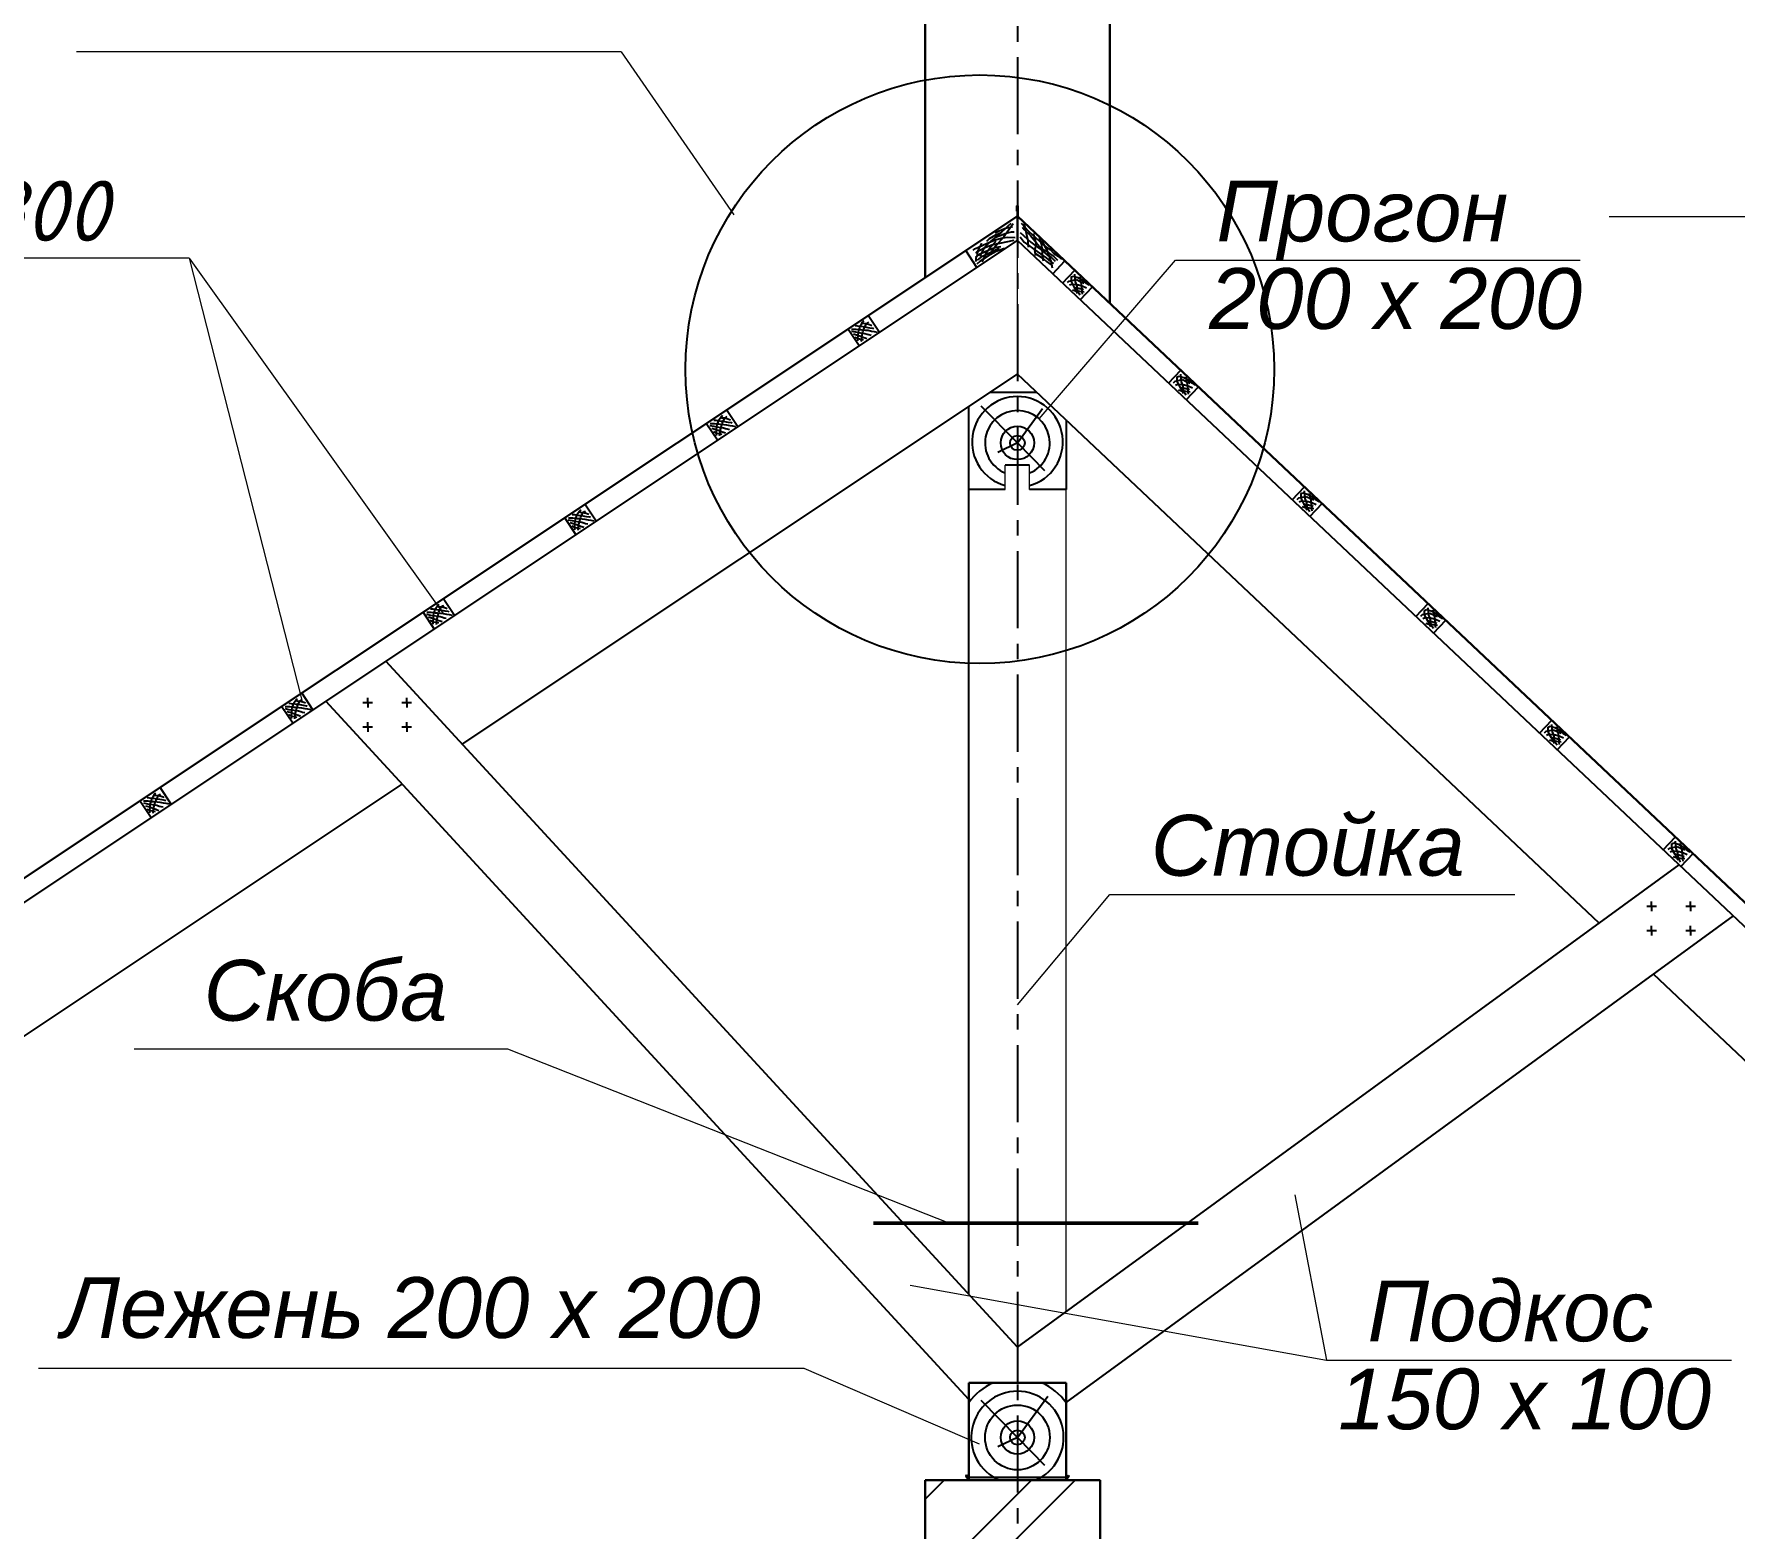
# Model space of a CAD drawing. Header units: millimetres. Extents: x 84778 to 227326, y -44398 to 146312.
# Drawn here: x 193407 to 200403, y 4098 to 10248 of the extents above; entities that cross this region are included whole.
import ezdxf

# ---------------------------------------------------------------- set-up
doc = ezdxf.new("R2010")
doc.units = ezdxf.units.MM
doc.header["$LTSCALE"] = 10
doc.linetypes.add('CENTER', pattern=[50.8, 31.75, -6.35, 6.35, -6.35])
doc.linetypes.add('DASHED', pattern=[19.05, 12.7, -6.35])
for name, color, linetype in [('Осевая', 7, 'CENTER'), ('Пунктир', 7, 'DASHED'), ('Штриховка', 7, 'DASHED')]:
    doc.layers.add(name, color=color, linetype=linetype)
doc.layers.add('основной', color=7, linetype='Continuous', lineweight=30)
doc.layers.add('Тонкая', color=7, linetype='Continuous', lineweight=25)
doc.styles.add('Isocpeur', font='isocpeui.ttf')
doc.styles.add('STIL 888', font='ARIALI.TTF')

msp = doc.modelspace()

# ---------------------------------------------------------------- hatches: boundary and pattern name
at = {"layer": 'Тонкая', "ltscale": 50}
h = msp.add_hatch(color=256, dxfattribs=at)
h.paths.add_polyline_path([(197251.6, 4310.6), (197242.3, 4318.8), (197239.3, 4314.2), (197251.6, 4298.6)])
h.paths.add_polyline_path([(197251.6, 4310.6), (197251.6, 4298.6), (197651.6, 4298.6), (197663.8, 4314.2), (197660.8, 4318.8), (197651.6, 4310.6)])

# ---------------------------------------------------------------- linework, layer by layer
at = {"lineweight": 20}
for p, q in [((195821.5, 10173.9), (193581.5, 10173.9)), ((194044.6, 9325.3), (189564.8, 9325.3))]:
    msp.add_line(p, q, dxfattribs=at)
at = {"layer": 'Осевая'}
msp.add_line((197451.6, 13708.5), (197451.6, -15039.6), dxfattribs=at)
at = {"layer": 'основной', "linetype": 'Continuous', "lineweight": 30, "ltscale": 1000}
for p, q in [((197071.6, 9245.4), (197071.6, 11496.2)), ((197831.6, 9140), (197831.6, 11496.2))]:
    msp.add_line(p, q, dxfattribs=at)
at = {"layer": 'основной', "lineweight": 30, "ltscale": 50}
for p, q in [((197251.6, 4298.6), (197251.6, 4698.6)), ((197251.6, 4698.6), (197651.6, 4698.6)), ((197651.6, 4298.6), (197651.6, 4698.6))]:
    msp.add_line(p, q, dxfattribs=at)
at = {"layer": 'основной', "ltscale": 50}
msp.add_line((197071.6, 4298.6), (197791.6, 4298.6), dxfattribs=at)
at = {"layer": 'основной', "linetype": 'Continuous', "ltscale": 1000}
for p, q in [((197071.6, 4298.6), (197071.6, 1998.6)), ((197791.6, 4298.6), (197791.6, 1998.6))]:
    msp.add_line(p, q, dxfattribs=at)
at = {"layer": 'Пунктир', "linetype": 'Continuous', "ltscale": 1000}
for p, q in [((197373.9, 9436.8), (197399, 9447.8)), ((197410.3, 9456.1), (197376.6, 9423.4)), ((197433.7, 9467.1), (197396.3, 9413.4)), ((197399, 9447.8), (197422, 9453.5)), ((197425, 9467.8), (197410.3, 9456.1)), ((197422, 9453.5), (197431.7, 9455.1)), ((197451.6, 9398.6), (197451.6, 9498.6)), ((197466.9, 9469), (197497.6, 9436)), ((197473.1, 9452.5), (197479.8, 9443.3)), ((197478.8, 9469), (197478.8, 9465)), ((197478.8, 9465), (197485.1, 9440.9)), ((197303.8, 9387.4), (197287.7, 9354)), ((197288.3, 9369.3), (197311.7, 9380)), ((197311.7, 9380), (197333.9, 9389.8)), ((197314.1, 9368.5), (197346.6, 9380.8)), ((197342.9, 9396.4), (197314.8, 9368.3)), ((197326, 9395.4), (197336.2, 9406.7)), ((197333.9, 9389.8), (197361, 9400.9)), ((197336.2, 9406.7), (197362.2, 9421.5)), ((197362.6, 9376.7), (197342.2, 9349.3)), ((197376.6, 9423.4), (197342.9, 9396.4)), ((197358.5, 9389.4), (197343.8, 9373.5)), ((197346.6, 9380.8), (197378.6, 9387.4)), ((197362.8, 9393.7), (197358.5, 9389.4)), ((197359.6, 9429.4), (197373.9, 9436.8)), ((197361, 9400.9), (197384.4, 9407.9)), ((197361.9, 9411.4), (197380.6, 9419.1)), ((197362.2, 9421.5), (197387.9, 9431.9)), ((197396.3, 9413.4), (197362.6, 9376.7)), ((197378.6, 9387.4), (197438.1, 9399.2)), ((197380.6, 9419.1), (197405.3, 9427.8)), ((197384.4, 9407.9), (197409.4, 9412.4)), ((197405.3, 9427.8), (197427, 9433.4)), ((197409.4, 9412.4), (197441.8, 9410.9)), ((197427, 9433.4), (197438.7, 9434.4)), ((197462.7, 9430.5), (197506.1, 9390.7)), ((197462.7, 9412.7), (197479.2, 9391.9)), ((197479.2, 9391.9), (197533.1, 9352.7)), ((197479.8, 9443.3), (197505.5, 9418.2)), ((197485.1, 9440.9), (197493.8, 9398.7)), ((197493.8, 9398.7), (197494.2, 9383.3)), ((197494.2, 9383.3), (197495.8, 9370.7)), ((197497.6, 9436), (197558.8, 9380.3)), ((197505.5, 9418.2), (197546, 9368.6)), ((197506.1, 9390.7), (197534.3, 9371.1)), ((197516.7, 9426.7), (197528.1, 9383.7)), ((197528.1, 9383.7), (197522.2, 9358.4)), ((197541.6, 9410.8), (197550.1, 9380.7)), ((197550.1, 9398.4), (197553.9, 9393)), ((197550.1, 9380.7), (197554.7, 9325.1)), ((197553.9, 9393), (197571, 9362.1)), ((197558.8, 9380.3), (197569.2, 9371.1)), ((197269.8, 9359), (197274.7, 9363.6)), ((197274.7, 9363.6), (197288.3, 9369.3)), ((197280, 9315.6), (197279.4, 9310.2)), ((197280, 9345.9), (197284.6, 9352.1)), ((197280, 9329.1), (197298.1, 9343.4)), ((197281, 9326.3), (197280, 9315.6)), ((197285.7, 9337.6), (197281, 9326.3)), ((197284.6, 9352.1), (197314.1, 9368.5)), ((197285.4, 9301.8), (197299.1, 9315.2)), ((197287.7, 9354), (197285.7, 9337.6)), ((197288, 9317.5), (197308.4, 9334.2)), ((197298.1, 9343.4), (197334.3, 9359.9)), ((197299.1, 9338.6), (197298.1, 9332.9)), ((197307.4, 9355.3), (197299.1, 9338.6)), ((197299.1, 9315.2), (197339.8, 9340.9)), ((197314.4, 9327.6), (197305.2, 9310.5)), ((197314.8, 9368.3), (197307.4, 9355.3)), ((197308.4, 9334.2), (197361.5, 9359.6)), ((197320.5, 9342.3), (197314.4, 9327.6)), ((197343.8, 9373.5), (197320.5, 9342.3)), ((197334.3, 9359.9), (197363.4, 9370.1)), ((197342.2, 9349.3), (197335.2, 9340.6)), ((197339.8, 9340.9), (197363.5, 9354.6)), ((197361.5, 9359.6), (197376.9, 9367.9)), ((197363.4, 9370.1), (197383.2, 9373.4)), ((197363.5, 9354.6), (197398.6, 9367.2)), ((197522.2, 9358.4), (197524.6, 9343.5)), ((197523.3, 9345.4), (197557.6, 9324.6)), ((197524.6, 9343.5), (197526.6, 9337.1)), ((197533.1, 9352.7), (197569.2, 9326.4)), ((197534.3, 9371.1), (197547.2, 9361.3)), ((197546, 9368.6), (197566.2, 9356.4)), ((197547.2, 9361.3), (197574.1, 9339.2)), ((197554.7, 9325.1), (197557, 9314.3)), ((197557.6, 9324.6), (197570.5, 9311.1)), ((197566.2, 9356.4), (197601.1, 9332.5)), ((197569.2, 9371.1), (197585.8, 9360.7)), ((197569.2, 9326.4), (197588.2, 9312.3)), ((197570.5, 9311.1), (197590.1, 9297.6)), ((197571, 9362.1), (197591, 9309.6)), ((197574.1, 9339.2), (197590.1, 9329.5)), ((197585.8, 9360.7), (197601.1, 9344.8)), ((197588.2, 9312.3), (197600.5, 9303.1)), ((197590.1, 9329.5), (197607.2, 9312.9)), ((197591, 9309.6), (197594.9, 9285.7)), ((197601.1, 9344.8), (197619.5, 9334.4)), ((197601.1, 9332.5), (197615.8, 9317.8)), ((197619.5, 9334.4), (197632.3, 9321.5))]:
    msp.add_line(p, q, dxfattribs=at)
at = {"layer": 'Тонкая', "linetype": 'Continuous', "lineweight": 0, "ltscale": 1000}
for p, q in [((195821.5, 10173.9), (196284.8, 9503.5)), ((197451.6, 8848.6), (197451.6, 9398.6)), ((194044.6, 9325.3), (194507.9, 7507.8)), ((194044.6, 9325.3), (195089.8, 7864.1)), ((197540.9, 8664.2), (198101.6, 9317.2)), ((198101.6, 9317.2), (199766.8, 9317.2)), ((197451.6, 6254.5), (197831.9, 6707.8)), ((197831.9, 6707.8), (199497.2, 6707.8)), ((193819.2, 6072.5), (193819.2, 6072.5)), ((193819.2, 6072.5), (195354.2, 6072.5)), ((195354.2, 6072.5), (197172.1, 5355)), ((198592.2, 5472.8), (198723, 4792.4)), ((197010.1, 5100.5), (198723, 4792.4)), ((193424.5, 4759.6), (193424.5, 4759.6)), ((193424.5, 4759.6), (196573.3, 4759.6)), ((196573.3, 4759.6), (197294.8, 4448.4)), ((198723, 4792.4), (200388.2, 4792.4))]:
    msp.add_line(p, q, dxfattribs=at)
at = {"layer": 'Тонкая', "linetype": 'Continuous', "lineweight": 30, "ltscale": 1000}
for p, q in [((197449.5, 9538.6), (197449.5, 9518.6)), ((197451.6, 9498.6), (197451.6, 9538.6)), ((197453.6, 9496.7), (197453.6, 9538.6))]:
    msp.add_line(p, q, dxfattribs=at)
at = {"layer": 'Тонкая', "lineweight": 30, "ltscale": 50}
for p in [(181491.6, -1136.9), (206211.6, 1231.2)]:
    msp.add_line(p, (197451.6, 9498.6), dxfattribs=at)
at = {"layer": 'Тонкая', "ltscale": 50}
for p, q in [((181945.8, -835.2), (197451.6, 9498.6)), ((182071.6, -851.4), (197451.6, 9398.6)), ((205994.8, 1335.8), (197451.6, 9398.6)), ((205753.8, 1663.3), (197523.9, 9430.4)), ((197597, 9261.3), (197646.9, 9314.2)), ((197637.4, 9223.3), (197687.3, 9276.1)), ((197710.1, 9154.6), (197760, 9207.5)), ((195167.8, 7326.6), (197451.6, 8848.6)), ((199844.9, 6589.8), (197451.6, 8848.6)), ((198073.3, 8811.8), (198123.2, 8864.7)), ((198146, 8743.2), (198195.9, 8796.1)), ((197251.6, 5062.3), (197251.6, 8715.3)), ((198581.9, 8331.8), (198631.8, 8384.7)), ((198654.7, 8263.2), (198704.6, 8316.1)), ((199090.6, 7851.8), (199140.5, 7904.7)), ((199163.3, 7783.1), (199213.2, 7836)), ((197451.6, 4845), (194854.1, 7667.5)), ((197251.6, 4629.7), (194607.3, 7503.1)), ((194759.1, 7497.1), (194799.1, 7497.1)), ((194779.1, 7497.1), (194779.1, 7517.1)), ((194779.1, 7497.1), (194779.1, 7477.1)), ((194919.6, 7497.1), (194959.6, 7497.1)), ((194939.6, 7497.1), (194939.6, 7517.1)), ((194939.6, 7497.1), (194939.6, 7477.1)), ((194779.1, 7397.1), (194779.1, 7417.1)), ((194939.6, 7397.1), (194939.6, 7417.1)), ((199599.2, 7371.7), (199649.1, 7424.6)), ((194759.1, 7397.1), (194799.1, 7397.1)), ((194779.1, 7397.1), (194779.1, 7377.1)), ((194919.6, 7397.1), (194959.6, 7397.1)), ((194939.6, 7397.1), (194939.6, 7377.1)), ((199671.9, 7303.1), (199721.9, 7356)), ((192916.8, 5826.4), (194921, 7162.1)), ((200107.9, 6891.7), (200157.8, 6944.6)), ((200180.6, 6823), (200230.5, 6875.9)), ((197451.6, 4845), (200173.7, 6829.5)), ((200040.1, 6659.4), (200080.1, 6659.4)), ((200060.1, 6659.4), (200060.1, 6679.4)), ((200060.1, 6659.4), (200060.1, 6639.4)), ((200200.6, 6659.4), (200240.6, 6659.4)), ((200220.6, 6659.4), (200220.6, 6679.4)), ((200220.6, 6659.4), (200220.6, 6639.4)), ((197651.6, 4618.3), (200396.4, 6619.4)), ((200060.1, 6559.4), (200060.1, 6579.4)), ((200220.6, 6559.4), (200220.6, 6579.4)), ((200040.1, 6559.4), (200080.1, 6559.4)), ((200060.1, 6559.4), (200060.1, 6539.4)), ((200200.6, 6559.4), (200240.6, 6559.4)), ((200220.6, 6559.4), (200220.6, 6539.4)), ((200971.7, 5526.4), (200067.6, 6379.7)), ((197451.6, 4845), (197451.6, 4698.6)), ((197242.3, 4318.8), (197239.3, 4314.2)), ((197239.3, 4314.2), (197242.3, 4318.8)), ((197239.3, 4314.2), (197251.6, 4298.6)), ((197251.6, 4298.6), (197239.3, 4314.2)), ((197251.6, 4310.6), (197242.3, 4318.8)), ((197242.3, 4318.8), (197251.6, 4310.6)), ((197251.6, 4310.6), (197651.6, 4310.6)), ((197251.6, 4310.6), (197651.6, 4310.6)), ((197251.6, 4298.6), (197651.6, 4298.6)), ((197651.6, 4298.6), (197251.6, 4298.6)), ((197651.6, 4310.6), (197660.8, 4318.8)), ((197651.6, 4310.6), (197660.8, 4318.8)), ((197663.8, 4314.2), (197651.6, 4298.6)), ((197663.8, 4314.2), (197651.6, 4298.6)), ((197660.8, 4318.8), (197663.8, 4314.2)), ((197660.8, 4318.8), (197663.8, 4314.2))]:
    msp.add_line(p, q, dxfattribs=at)
at = {"layer": 'Тонкая', "linetype": 'ByBlock', "lineweight": 0, "ltscale": 1000}
msp.add_line((199886.1, 9496.7), (201159.3, 9496.7), dxfattribs=at)
at = {"layer": 'Тонкая', "linetype": 'ByBlock', "ltscale": 1000}
for p, q in [((197285.1, 9287.7), (197239, 9356.9)), ((196800.6, 8964.8), (196754.5, 9034.1)), ((196883.9, 9020.3), (196837.7, 9089.5)), ((196301.4, 8632.1), (196255.2, 8701.3)), ((196218.2, 8576.6), (196172, 8645.8)), ((195635.7, 8188.4), (195589.5, 8257.6)), ((195718.9, 8243.9), (195672.7, 8313.1)), ((195136.4, 7855.7), (195090.2, 7924.9)), ((195053.2, 7800.2), (195007, 7869.4)), ((194553.9, 7467.5), (194507.7, 7536.7)), ((194470.7, 7412), (194424.5, 7481.2)), ((193971.4, 7079.3), (193925.2, 7148.5)), ((193888.2, 7023.8), (193842, 7093))]:
    msp.add_line(p, q, dxfattribs=at)
at = {"layer": 'Тонкая', "linetype": 'Continuous', "ltscale": 1000}
for p, q in [((197339.4, 8773.9), (197530.8, 8773.9)), ((197251.6, 8373.9), (197251.6, 8715.3)), ((197651.6, 8659.9), (197651.6, 8373.9)), ((197501.6, 8473.9), (197401.6, 8473.9)), ((197401.6, 8373.9), (197251.6, 8373.9)), ((197651.6, 8373.9), (197501.6, 8373.9))]:
    msp.add_line(p, q, dxfattribs=at)
at = {"layer": 'Тонкая', "lineweight": 0, "ltscale": 50}
for p, q in [((197651.6, 4990.8), (197651.6, 8659.9)), ((197401.6, 8373.9), (197401.6, 8473.9)), ((197501.6, 8373.9), (197501.6, 8473.9))]:
    msp.add_line(p, q, dxfattribs=at)
at = {"layer": 'Тонкая', "lineweight": 50, "ltscale": 50}
msp.add_line((196860.1, 5355), (198195.6, 5355), dxfattribs=at)
at = {"layer": 'Тонкая', "ltscale": 1000}
for p, q in [((197071.6, 3861.1), (197509, 4298.6)), ((197071.6, 4220.3), (197149.8, 4298.6)), ((197071.6, 3681.5), (197688.7, 4298.6))]:
    msp.add_line(p, q, dxfattribs=at)
msp.add_circle((197296.9, 8868.4), 1210.6, dxfattribs=at)
at = {"layer": 'Тонкая', "linetype": 'Continuous', "lineweight": 30, "ltscale": 1000}
msp.add_arc((197451.6, 9539.6), 2.28, 334.02172, 205.97828, dxfattribs=at)
at = {"layer": 'Штриховка', "linetype": 'Continuous', "ltscale": 1000}
for p, q in [((197664.7, 9230.5), (197694.1, 9237.1)), ((197672, 9248.2), (197672, 9229.1)), ((197672.7, 9248.2), (197681.6, 9251.8)), ((197681.6, 9251.8), (197699.9, 9246)), ((197686, 9259.2), (197689.6, 9228.3)), ((197694.1, 9237.1), (197710.2, 9229.8)), ((197699.9, 9246), (197711.7, 9240.1)), ((197707.3, 9250.4), (197710.2, 9237.1)), ((197710.2, 9237.1), (197713.9, 9220.3)), ((197711.7, 9240.1), (197719.8, 9233.5)), ((197657.3, 9224.7), (197664.7, 9230.5)), ((197666.1, 9215.1), (197674.9, 9218.8)), ((197672, 9229.1), (197684.5, 9204.8)), ((197674.9, 9218.8), (197697, 9217.3)), ((197677.9, 9195.3), (197691.1, 9191.6)), ((197682.3, 9206.3), (197699.2, 9204.1)), ((197684.5, 9204.8), (197693.3, 9189.4)), ((197689.6, 9228.3), (197695.5, 9210.7)), ((197691.1, 9191.6), (197708, 9189.4)), ((197693.3, 9189.4), (197697, 9179.9)), ((197695.5, 9210.7), (197699.2, 9190.2)), ((197697, 9217.3), (197717.6, 9212.2)), ((197699.2, 9204.1), (197723.4, 9196)), ((197699.2, 9190.2), (197703.6, 9181.4)), ((197703.6, 9181.4), (197708, 9174)), ((197708, 9189.4), (197725.6, 9187.2)), ((197710.2, 9229.8), (197725.6, 9223.2)), ((197713.9, 9220.3), (197716.8, 9196.8)), ((197716.8, 9196.8), (197716.8, 9185)), ((197716.8, 9185), (197717.6, 9176.9)), ((197717.6, 9212.2), (197735.2, 9203.4)), ((197719.8, 9233.5), (197730.1, 9227.6)), ((197730.1, 9227.6), (197733.7, 9222.5)), ((197733.7, 9222.5), (197746.2, 9215.1)), ((198093.2, 8813.3), (198100.6, 8819.1)), ((198100.6, 8819.1), (198130, 8825.7)), ((198107.9, 8836.8), (198107.9, 8817.7)), ((198107.9, 8817.7), (198120.4, 8793.4)), ((198108.7, 8836.8), (198117.5, 8840.4)), ((198117.5, 8840.4), (198135.9, 8834.6)), ((198121.9, 8847.8), (198125.6, 8816.9)), ((198125.6, 8816.9), (198131.4, 8799.3)), ((198130, 8825.7), (198146.1, 8818.4)), ((198135.9, 8834.6), (198147.6, 8828.7)), ((198143.2, 8839), (198146.1, 8825.7)), ((198146.1, 8825.7), (198149.8, 8808.9)), ((198146.1, 8818.4), (198161.6, 8811.8)), ((198147.6, 8828.7), (198155.7, 8822.1)), ((198155.7, 8822.1), (198166, 8816.2)), ((198166, 8816.2), (198169.7, 8811.1)), ((198102.1, 8803.7), (198110.9, 8807.4)), ((198110.9, 8807.4), (198132.9, 8805.9)), ((198113.8, 8783.9), (198127, 8780.2)), ((198118.2, 8794.9), (198135.1, 8792.7)), ((198120.4, 8793.4), (198129.2, 8778)), ((198127, 8780.2), (198143.9, 8778)), ((198129.2, 8778), (198132.9, 8768.5)), ((198131.4, 8799.3), (198135.1, 8778.8)), ((198132.9, 8805.9), (198153.5, 8800.8)), ((198135.1, 8792.7), (198159.4, 8784.6)), ((198135.1, 8778.8), (198139.5, 8769.9)), ((198139.5, 8769.9), (198143.9, 8762.6)), ((198143.9, 8778), (198161.6, 8775.8)), ((198149.8, 8808.9), (198152.8, 8785.4)), ((198152.8, 8785.4), (198152.8, 8773.6)), ((198152.8, 8773.6), (198153.5, 8765.5)), ((198153.5, 8800.8), (198171.1, 8792)), ((198169.7, 8811.1), (198182.1, 8803.7)), ((197451.6, 8565.4), (197302.6, 8717.1)), ((197451.6, 8565.4), (197554.8, 8706.4)), ((197451.6, 8565.4), (197370.9, 8526.6)), ((197451.6, 8565.4), (197563.5, 8451.4)), ((198601.9, 8333.2), (198609.2, 8339.1)), ((198609.2, 8339.1), (198638.6, 8345.7)), ((198610.7, 8323.7), (198619.5, 8327.3)), ((198616.6, 8356.7), (198616.6, 8337.6)), ((198616.6, 8337.6), (198629.1, 8313.4)), ((198617.3, 8356.7), (198626.1, 8360.4)), ((198619.5, 8327.3), (198641.6, 8325.9)), ((198626.1, 8360.4), (198644.5, 8354.5)), ((198630.5, 8367.7), (198634.2, 8336.9)), ((198634.2, 8336.9), (198640.1, 8319.3)), ((198638.6, 8345.7), (198654.8, 8338.4)), ((198641.6, 8325.9), (198662.1, 8320.7)), ((198644.5, 8354.5), (198656.3, 8348.6)), ((198651.8, 8358.9), (198654.8, 8345.7)), ((198654.8, 8345.7), (198658.5, 8328.8)), ((198654.8, 8338.4), (198670.2, 8331.8)), ((198656.3, 8348.6), (198664.3, 8342)), ((198658.5, 8328.8), (198661.4, 8305.3)), ((198664.3, 8342), (198674.6, 8336.2)), ((198674.6, 8336.2), (198678.3, 8331)), ((198678.3, 8331), (198690.8, 8323.7)), ((198622.5, 8303.9), (198635.7, 8300.2)), ((198626.9, 8314.9), (198643.8, 8312.7)), ((198629.1, 8313.4), (198637.9, 8298)), ((198635.7, 8300.2), (198652.6, 8298)), ((198637.9, 8298), (198641.6, 8288.4)), ((198640.1, 8319.3), (198643.8, 8298.7)), ((198643.8, 8312.7), (198668, 8304.6)), ((198643.8, 8298.7), (198648.2, 8289.9)), ((198648.2, 8289.9), (198652.6, 8282.6)), ((198652.6, 8298), (198670.2, 8295.8)), ((198661.4, 8305.3), (198661.4, 8293.6)), ((198661.4, 8293.6), (198662.1, 8285.5)), ((198662.1, 8320.7), (198679.8, 8311.9)), ((199110.5, 7853.2), (199117.9, 7859)), ((199117.9, 7859), (199147.3, 7865.7)), ((199119.3, 7843.6), (199128.2, 7847.3)), ((199125.2, 7876.7), (199125.2, 7857.6)), ((199125.2, 7857.6), (199137.7, 7833.4)), ((199126, 7876.7), (199134.8, 7880.3)), ((199128.2, 7847.3), (199150.2, 7845.8)), ((199134.8, 7880.3), (199153.1, 7874.5)), ((199139.2, 7887.7), (199142.9, 7856.8)), ((199142.9, 7856.8), (199148.7, 7839.2)), ((199147.3, 7865.7), (199163.4, 7858.3)), ((199148.7, 7839.2), (199152.4, 7818.7)), ((199150.2, 7845.8), (199170.8, 7840.7)), ((199153.1, 7874.5), (199164.9, 7868.6)), ((199160.5, 7878.9), (199163.4, 7865.7)), ((199163.4, 7865.7), (199167.1, 7848.8)), ((199163.4, 7858.3), (199178.9, 7851.7)), ((199164.9, 7868.6), (199173, 7862)), ((199167.1, 7848.8), (199170, 7825.3)), ((199170.8, 7840.7), (199188.4, 7831.9)), ((199173, 7862), (199183.3, 7856.1)), ((199183.3, 7856.1), (199186.9, 7851)), ((199186.9, 7851), (199199.4, 7843.6)), ((199131.1, 7823.8), (199144.3, 7820.1)), ((199135.5, 7834.8), (199152.4, 7832.6)), ((199137.7, 7833.4), (199146.5, 7817.9)), ((199144.3, 7820.1), (199161.2, 7817.9)), ((199146.5, 7817.9), (199150.2, 7808.4)), ((199152.4, 7832.6), (199176.7, 7824.5)), ((199152.4, 7818.7), (199156.8, 7809.9)), ((199156.8, 7809.9), (199161.2, 7802.5)), ((199161.2, 7817.9), (199178.9, 7815.7)), ((199170, 7825.3), (199170, 7813.5)), ((199170, 7813.5), (199170.8, 7805.5)), ((199619.2, 7373.1), (199626.5, 7379)), ((199626.5, 7379), (199655.9, 7385.6)), ((199628, 7363.6), (199636.8, 7367.3)), ((199633.9, 7396.6), (199633.9, 7377.5)), ((199633.9, 7377.5), (199646.4, 7353.3)), ((199634.6, 7396.6), (199643.4, 7400.3)), ((199636.8, 7367.3), (199658.9, 7365.8)), ((199643.4, 7400.3), (199661.8, 7394.4)), ((199644.2, 7354.8), (199661.1, 7352.6)), ((199646.4, 7353.3), (199655.2, 7337.9)), ((199647.8, 7407.6), (199651.5, 7376.8)), ((199651.5, 7376.8), (199657.4, 7359.2)), ((199655.9, 7385.6), (199672.1, 7378.3)), ((199657.4, 7359.2), (199661.1, 7338.6)), ((199658.9, 7365.8), (199679.4, 7360.7)), ((199661.1, 7352.6), (199685.3, 7344.5)), ((199661.8, 7394.4), (199673.5, 7388.6)), ((199669.1, 7398.8), (199672.1, 7385.6)), ((199672.1, 7385.6), (199675.8, 7368.7)), ((199672.1, 7378.3), (199687.5, 7371.7)), ((199673.5, 7388.6), (199681.6, 7381.9)), ((199675.8, 7368.7), (199678.7, 7345.2)), ((199679.4, 7360.7), (199697.1, 7351.8)), ((199681.6, 7381.9), (199691.9, 7376.1)), ((199691.9, 7376.1), (199695.6, 7370.9)), ((199695.6, 7370.9), (199708.1, 7363.6)), ((199639.7, 7343.8), (199653, 7340.1)), ((199653, 7340.1), (199669.9, 7337.9)), ((199655.2, 7337.9), (199658.9, 7328.3)), ((199661.1, 7338.6), (199665.5, 7329.8)), ((199665.5, 7329.8), (199669.9, 7322.5)), ((199669.9, 7337.9), (199687.5, 7335.7)), ((199678.7, 7345.2), (199678.7, 7333.5)), ((199678.7, 7333.5), (199679.4, 7325.4)), ((200156.5, 6927.6), (200160.2, 6896.8)), ((200127.8, 6893.1), (200135.2, 6899)), ((200135.2, 6899), (200164.6, 6905.6)), ((200136.6, 6883.5), (200145.5, 6887.2)), ((200142.5, 6916.6), (200142.5, 6897.5)), ((200142.5, 6897.5), (200155, 6873.3)), ((200143.2, 6916.6), (200152.1, 6920.3)), ((200145.5, 6887.2), (200167.5, 6885.7)), ((200148.4, 6863.7), (200161.6, 6860.1)), ((200152.1, 6920.3), (200170.4, 6914.4)), ((200152.8, 6874.7), (200169.7, 6872.5)), ((200155, 6873.3), (200163.8, 6857.8)), ((200160.2, 6896.8), (200166, 6879.1)), ((200161.6, 6860.1), (200178.5, 6857.8)), ((200163.8, 6857.8), (200167.5, 6848.3)), ((200164.6, 6905.6), (200180.7, 6898.2)), ((200166, 6879.1), (200169.7, 6858.6)), ((200167.5, 6885.7), (200188.1, 6880.6)), ((200169.7, 6872.5), (200194, 6864.5)), ((200169.7, 6858.6), (200174.1, 6849.8)), ((200170.4, 6914.4), (200182.2, 6908.5)), ((200177.8, 6918.8), (200180.7, 6905.6)), ((200178.5, 6857.8), (200196.2, 6855.6)), ((200180.7, 6905.6), (200184.4, 6888.7)), ((200180.7, 6898.2), (200196.2, 6891.6)), ((200182.2, 6908.5), (200190.3, 6901.9)), ((200184.4, 6888.7), (200187.3, 6865.2)), ((200187.3, 6865.2), (200187.3, 6853.4)), ((200188.1, 6880.6), (200205.7, 6871.8)), ((200190.3, 6901.9), (200200.6, 6896)), ((200200.6, 6896), (200204.2, 6890.9)), ((200204.2, 6890.9), (200216.7, 6883.5)), ((200174.1, 6849.8), (200178.5, 6842.4)), ((200187.3, 6853.4), (200188.1, 6845.4)), ((197451.6, 4474.1), (197302.6, 4625.8)), ((197451.6, 4474.1), (197576, 4644.2)), ((197451.6, 4474.1), (197370.9, 4435.3)), ((197451.6, 4474.1), (197563.5, 4360.1))]:
    msp.add_line(p, q, dxfattribs=at)
at = {"layer": 'Штриховка', "linetype": 'ByBlock', "ltscale": 1000}
for p, q in [((196769.1, 9025.7), (196785.2, 9022.1)), ((196769.6, 9034), (196773.6, 9034)), ((196773.6, 9034), (196781.2, 9033.5)), ((196781.2, 9033.5), (196788.3, 9033.5)), ((196784.7, 9047.9), (196794.1, 9046.9)), ((196788.3, 9033.5), (196796.9, 9032.5)), ((196794.1, 9046.9), (196809, 9045.1)), ((196796.9, 9032.5), (196804.2, 9031.5)), ((196797.4, 9020.3), (196799.1, 9028.4)), ((196799.1, 9028.4), (196803.2, 9039)), ((196803.2, 9039), (196804, 9045.7)), ((196804, 9045.7), (196810, 9053.9)), ((196804.2, 9031.5), (196812, 9030.7)), ((196809, 9045.1), (196823.6, 9042.9)), ((196809.5, 9059.8), (196818.8, 9057.5)), ((196810, 9053.9), (196817.5, 9064.3)), ((196812, 9030.7), (196826.2, 9029.7)), ((196816.3, 9021.9), (196819.3, 9033.7)), ((196817.5, 9064.3), (196820.8, 9067.3)), ((196818.8, 9057.5), (196826.9, 9056.2)), ((196819.3, 9033.7), (196823.6, 9042.9)), ((196823.6, 9042.9), (196830.6, 9055.4)), ((196823.6, 9042.9), (196836.5, 9040.6)), ((196826.2, 9029.7), (196837.3, 9028.7)), ((196826.9, 9056.2), (196842.6, 9052.7)), ((196830.6, 9055.4), (196836, 9059.5)), ((196836, 9059.5), (196839.8, 9061.7)), ((196836.5, 9040.6), (196844.3, 9039.3)), ((196837.3, 9028.7), (196850.7, 9025.5)), ((196842.6, 9052.7), (196850.2, 9050.2)), ((196844.3, 9039.3), (196857.5, 9037.3)), ((196850.2, 9050.2), (196853.4, 9048.4)), ((196850.7, 9025.5), (196861.8, 9024.4)), ((196857.5, 9037.3), (196860.8, 9035.8)), ((196777.2, 9014), (196793.8, 9009)), ((196783.5, 9000.4), (196797.9, 8994.4)), ((196785.2, 9022.1), (196797.4, 9020.3)), ((196793.8, 9009), (196807.7, 9004.2)), ((196795.7, 8995.3), (196796.8, 9008)), ((196795.8, 8984.8), (196795.7, 8995.3)), ((196796.8, 9008), (196797.4, 9020.3)), ((196797.4, 9020.3), (196815, 9017.1)), ((196797.9, 8994.4), (196811.7, 8991.3)), ((196807.7, 9004.2), (196819.6, 8999.1)), ((196809.2, 8983.2), (196811, 8991.5)), ((196811, 8991.5), (196811.2, 9002.7)), ((196811.2, 9002.7), (196816.3, 9021.9)), ((196811.7, 8991.3), (196817.5, 8990.1)), ((196815, 9017.1), (196824.6, 9016.1)), ((196819.6, 8999.1), (196825.1, 8997.6)), ((196824.6, 9016.1), (196833.7, 9012.8)), ((196825.1, 8997.6), (196832.7, 8994.8)), ((196833.7, 9012.8), (196840.6, 9011)), ((196840.6, 9011), (196849.9, 9009)), ((196861.8, 9024.4), (196874.7, 9021.4)), ((196227.5, 8665.7), (196235.1, 8676.1)), ((196235.1, 8676.1), (196238.3, 8679.1)), ((196186.6, 8637.4), (196202.8, 8633.9)), ((196187.1, 8645.8), (196191.1, 8645.8)), ((196191.1, 8645.8), (196198.7, 8645.3)), ((196194.7, 8625.8), (196211.3, 8620.8)), ((196198.7, 8645.3), (196205.8, 8645.3)), ((196201, 8612.2), (196215.4, 8606.2)), ((196202.2, 8659.7), (196211.6, 8658.7)), ((196202.8, 8633.9), (196214.9, 8632.1)), ((196205.8, 8645.3), (196214.4, 8644.3)), ((196211.3, 8620.8), (196225.2, 8616)), ((196211.6, 8658.7), (196226.5, 8656.9)), ((196213.2, 8607.1), (196214.3, 8619.8)), ((196213.3, 8596.6), (196213.2, 8607.1)), ((196214.3, 8619.8), (196214.9, 8632.1)), ((196214.4, 8644.3), (196221.7, 8643.3)), ((196214.9, 8632.1), (196216.6, 8640.2)), ((196214.9, 8632.1), (196232.5, 8628.9)), ((196215.4, 8606.2), (196229.2, 8603.1)), ((196216.6, 8640.2), (196220.7, 8650.8)), ((196220.7, 8650.8), (196221.5, 8657.5)), ((196221.5, 8657.5), (196227.5, 8665.7)), ((196221.7, 8643.3), (196229.5, 8642.5)), ((196225.2, 8616), (196237.1, 8610.9)), ((196226.5, 8656.9), (196241.1, 8654.7)), ((196227, 8671.6), (196236.3, 8669.3)), ((196228.5, 8603.3), (196228.7, 8614.5)), ((196228.7, 8614.5), (196233.8, 8633.7)), ((196229.5, 8642.5), (196243.7, 8641.5)), ((196232.5, 8628.9), (196242.1, 8627.9)), ((196233.8, 8633.7), (196236.8, 8645.5)), ((196236.3, 8669.3), (196244.4, 8668)), ((196236.8, 8645.5), (196241.1, 8654.7)), ((196237.1, 8610.9), (196242.6, 8609.4)), ((196241.1, 8654.7), (196248.1, 8667.2)), ((196241.1, 8654.7), (196254, 8652.4)), ((196242.1, 8627.9), (196251.2, 8624.6)), ((196242.6, 8609.4), (196250.2, 8606.6)), ((196243.7, 8641.5), (196254.8, 8640.5)), ((196244.4, 8668), (196260.1, 8664.5)), ((196248.1, 8667.2), (196253.5, 8671.3)), ((196251.2, 8624.6), (196258.1, 8622.8)), ((196253.5, 8671.3), (196257.3, 8673.5)), ((196254, 8652.4), (196261.9, 8651.1)), ((196254.8, 8640.5), (196268.2, 8637.3)), ((196258.1, 8622.8), (196267.4, 8620.8)), ((196260.1, 8664.5), (196267.7, 8662)), ((196261.9, 8651.1), (196275, 8649.1)), ((196267.7, 8662), (196271, 8660.2)), ((196268.2, 8637.3), (196279.3, 8636.2)), ((196275, 8649.1), (196278.3, 8647.6)), ((196279.3, 8636.2), (196292.2, 8633.2)), ((196226.7, 8595), (196228.5, 8603.3)), ((196229.2, 8603.1), (196235.1, 8601.8)), ((195604.6, 8257.6), (195608.6, 8257.6)), ((195608.6, 8257.6), (195616.2, 8257.1)), ((195616.2, 8257.1), (195623.3, 8257.1)), ((195619.8, 8271.5), (195629.1, 8270.5)), ((195623.3, 8257.1), (195631.9, 8256.1)), ((195629.1, 8270.5), (195644, 8268.7)), ((195631.9, 8256.1), (195639.2, 8255.1)), ((195634.1, 8252), (195638.2, 8262.6)), ((195638.2, 8262.6), (195639, 8269.3)), ((195639, 8269.3), (195645, 8277.5)), ((195644, 8268.7), (195658.6, 8266.5)), ((195644.5, 8283.4), (195653.8, 8281.1)), ((195645, 8277.5), (195652.6, 8287.9)), ((195651.3, 8245.5), (195654.3, 8257.3)), ((195652.6, 8287.9), (195655.9, 8290.9)), ((195653.8, 8281.1), (195661.9, 8279.8)), ((195654.3, 8257.3), (195658.6, 8266.5)), ((195658.6, 8266.5), (195665.6, 8279)), ((195658.6, 8266.5), (195671.5, 8264.2)), ((195661.9, 8279.8), (195677.6, 8276.3)), ((195665.6, 8279), (195671, 8283.1)), ((195671, 8283.1), (195674.8, 8285.3)), ((195671.5, 8264.2), (195679.4, 8262.9)), ((195677.6, 8276.3), (195685.2, 8273.8)), ((195679.4, 8262.9), (195692.5, 8260.9)), ((195685.2, 8273.8), (195688.5, 8272)), ((195692.5, 8260.9), (195695.8, 8259.4)), ((195604.1, 8249.2), (195620.3, 8245.7)), ((195612.2, 8237.6), (195628.8, 8232.6)), ((195618.5, 8224), (195632.9, 8217.9)), ((195620.3, 8245.7), (195632.4, 8243.9)), ((195628.8, 8232.6), (195642.7, 8227.8)), ((195630.7, 8218.9), (195631.8, 8231.5)), ((195630.8, 8208.4), (195630.7, 8218.9)), ((195631.8, 8231.5), (195632.4, 8243.9)), ((195632.4, 8243.9), (195634.1, 8252)), ((195632.4, 8243.9), (195650, 8240.7)), ((195632.9, 8217.9), (195646.7, 8214.9)), ((195639.2, 8255.1), (195647, 8254.3)), ((195642.7, 8227.8), (195654.6, 8222.7)), ((195644.2, 8206.8), (195646, 8215.1)), ((195646, 8215.1), (195646.2, 8226.3)), ((195646.2, 8226.3), (195651.3, 8245.5)), ((195646.7, 8214.9), (195652.6, 8213.6)), ((195647, 8254.3), (195661.2, 8253.3)), ((195650, 8240.7), (195659.6, 8239.7)), ((195654.6, 8222.7), (195660.1, 8221.2)), ((195659.6, 8239.7), (195668.7, 8236.4)), ((195660.1, 8221.2), (195667.7, 8218.4)), ((195661.2, 8253.3), (195672.3, 8252.3)), ((195668.7, 8236.4), (195675.6, 8234.6)), ((195672.3, 8252.3), (195685.7, 8249.1)), ((195675.6, 8234.6), (195684.9, 8232.6)), ((195685.7, 8249.1), (195696.8, 8248)), ((195696.8, 8248), (195709.7, 8245)), ((195021.6, 7861), (195037.8, 7857.5)), ((195022.1, 7869.4), (195026.1, 7869.4)), ((195026.1, 7869.4), (195033.7, 7868.9)), ((195029.7, 7849.4), (195046.3, 7844.4)), ((195033.7, 7868.9), (195040.8, 7868.9)), ((195037.3, 7883.3), (195046.6, 7882.3)), ((195037.8, 7857.5), (195049.9, 7855.7)), ((195040.8, 7868.9), (195049.4, 7867.9)), ((195046.3, 7844.4), (195060.2, 7839.6)), ((195046.6, 7882.3), (195061.5, 7880.5)), ((195048.2, 7830.6), (195049.3, 7843.3)), ((195049.3, 7843.3), (195049.9, 7855.7)), ((195049.4, 7867.9), (195056.7, 7866.9)), ((195049.9, 7855.7), (195051.6, 7863.8)), ((195049.9, 7855.7), (195067.5, 7852.5)), ((195051.6, 7863.8), (195055.7, 7874.4)), ((195055.7, 7874.4), (195056.5, 7881.1)), ((195056.5, 7881.1), (195062.5, 7889.3)), ((195056.7, 7866.9), (195064.5, 7866.1)), ((195060.2, 7839.6), (195072.1, 7834.5)), ((195061.5, 7880.5), (195076.1, 7878.3)), ((195062, 7895.2), (195071.3, 7892.9)), ((195062.5, 7889.3), (195070.1, 7899.7)), ((195063.5, 7826.9), (195063.7, 7838.1)), ((195063.7, 7838.1), (195068.8, 7857.3)), ((195064.5, 7866.1), (195078.7, 7865.1)), ((195067.5, 7852.5), (195077.2, 7851.5)), ((195068.8, 7857.3), (195071.8, 7869.1)), ((195070.1, 7899.7), (195073.4, 7902.7)), ((195071.3, 7892.9), (195079.4, 7891.6)), ((195071.8, 7869.1), (195076.1, 7878.3)), ((195076.1, 7878.3), (195083.1, 7890.8)), ((195076.1, 7878.3), (195089, 7876)), ((195077.2, 7851.5), (195086.3, 7848.2)), ((195078.7, 7865.1), (195089.8, 7864.1)), ((195079.4, 7891.6), (195095.1, 7888.1)), ((195083.1, 7890.8), (195088.5, 7894.9)), ((195086.3, 7848.2), (195093.1, 7846.4)), ((195088.5, 7894.9), (195092.3, 7897.1)), ((195089, 7876), (195096.9, 7874.7)), ((195089.8, 7864.1), (195103.2, 7860.9)), ((195093.1, 7846.4), (195102.4, 7844.4)), ((195095.1, 7888.1), (195102.7, 7885.6)), ((195096.9, 7874.7), (195110, 7872.7)), ((195102.7, 7885.6), (195106, 7883.8)), ((195103.2, 7860.9), (195114.3, 7859.8)), ((195110, 7872.7), (195113.3, 7871.2)), ((195114.3, 7859.8), (195127.2, 7856.8)), ((195036, 7835.8), (195050.4, 7829.7)), ((195048.3, 7820.2), (195048.2, 7830.6)), ((195050.4, 7829.7), (195064.3, 7826.7)), ((195061.7, 7818.6), (195063.5, 7826.9)), ((195064.3, 7826.7), (195070.1, 7825.4)), ((195072.1, 7834.5), (195077.7, 7833)), ((195077.7, 7833), (195085.2, 7830.2)), ((194454.8, 7495.1), (194464.1, 7494.1)), ((194464.1, 7494.1), (194479, 7492.3)), ((194469.1, 7475.6), (194473.2, 7486.2)), ((194473.2, 7486.2), (194474, 7492.9)), ((194474, 7492.9), (194480, 7501.1)), ((194479, 7492.3), (194493.7, 7490.1)), ((194479.5, 7507), (194488.8, 7504.7)), ((194480, 7501.1), (194487.6, 7511.5)), ((194487.6, 7511.5), (194490.9, 7514.5)), ((194488.8, 7504.7), (194496.9, 7503.4)), ((194489.4, 7480.9), (194493.7, 7490.1)), ((194493.7, 7490.1), (194500.6, 7502.6)), ((194493.7, 7490.1), (194506.5, 7487.8)), ((194496.9, 7503.4), (194512.6, 7499.9)), ((194500.6, 7502.6), (194506, 7506.7)), ((194506, 7506.7), (194509.8, 7508.9)), ((194506.5, 7487.8), (194514.4, 7486.5)), ((194512.6, 7499.9), (194520.2, 7497.4)), ((194514.4, 7486.5), (194527.5, 7484.5)), ((194520.2, 7497.4), (194523.5, 7495.6)), ((194439.1, 7472.8), (194455.3, 7469.3)), ((194439.6, 7481.2), (194443.7, 7481.2)), ((194443.7, 7481.2), (194451.2, 7480.7)), ((194447.2, 7461.2), (194463.8, 7456.2)), ((194451.2, 7480.7), (194458.3, 7480.7)), ((194453.5, 7447.6), (194467.9, 7441.5)), ((194455.3, 7469.3), (194467.4, 7467.5)), ((194458.3, 7480.7), (194466.9, 7479.7)), ((194463.8, 7456.2), (194477.7, 7451.4)), ((194465.7, 7442.4), (194466.8, 7455.1)), ((194465.8, 7432), (194465.7, 7442.4)), ((194466.8, 7455.1), (194467.4, 7467.5)), ((194466.9, 7479.7), (194474.2, 7478.7)), ((194467.4, 7467.5), (194469.1, 7475.6)), ((194467.4, 7467.5), (194485.1, 7464.3)), ((194467.9, 7441.5), (194481.8, 7438.5)), ((194474.2, 7478.7), (194482, 7477.9)), ((194477.7, 7451.4), (194489.6, 7446.3)), ((194479.2, 7430.4), (194481, 7438.7)), ((194481, 7438.7), (194481.2, 7449.9)), ((194481.2, 7449.9), (194486.3, 7469.1)), ((194481.8, 7438.5), (194487.6, 7437.2)), ((194482, 7477.9), (194496.2, 7476.9)), ((194485.1, 7464.3), (194494.7, 7463.3)), ((194486.3, 7469.1), (194489.4, 7480.9)), ((194489.6, 7446.3), (194495.2, 7444.8)), ((194494.7, 7463.3), (194503.8, 7460)), ((194495.2, 7444.8), (194502.8, 7442)), ((194496.2, 7476.9), (194507.3, 7475.9)), ((194503.8, 7460), (194510.6, 7458.2)), ((194507.3, 7475.9), (194520.7, 7472.6)), ((194510.6, 7458.2), (194519.9, 7456.2)), ((194520.7, 7472.6), (194531.8, 7471.6)), ((194527.5, 7484.5), (194530.8, 7483)), ((194531.8, 7471.6), (194544.7, 7468.6)), ((193856.6, 7084.6), (193872.8, 7081.1)), ((193857.1, 7093), (193861.2, 7093)), ((193861.2, 7093), (193868.7, 7092.5)), ((193864.7, 7073), (193881.3, 7068)), ((193868.7, 7092.5), (193875.8, 7092.5)), ((193872.3, 7106.9), (193881.6, 7105.9)), ((193872.8, 7081.1), (193884.9, 7079.3)), ((193875.8, 7092.5), (193884.4, 7091.5)), ((193881.3, 7068), (193895.2, 7063.2)), ((193881.6, 7105.9), (193896.5, 7104.1)), ((193883.3, 7054.2), (193884.3, 7066.9)), ((193884.3, 7066.9), (193884.9, 7079.3)), ((193884.4, 7091.5), (193891.7, 7090.5)), ((193884.9, 7079.3), (193886.6, 7087.4)), ((193884.9, 7079.3), (193902.6, 7076.1)), ((193886.6, 7087.4), (193890.7, 7098)), ((193890.7, 7098), (193891.5, 7104.7)), ((193891.5, 7104.7), (193897.5, 7112.9)), ((193891.7, 7090.5), (193899.5, 7089.7)), ((193896.5, 7104.1), (193911.2, 7101.8)), ((193897, 7118.8), (193906.4, 7116.5)), ((193897.5, 7112.9), (193905.1, 7123.3)), ((193898.7, 7061.7), (193903.8, 7080.8)), ((193899.5, 7089.7), (193913.7, 7088.7)), ((193902.6, 7076.1), (193912.2, 7075)), ((193903.8, 7080.8), (193906.9, 7092.7)), ((193905.1, 7123.3), (193908.4, 7126.3)), ((193906.4, 7116.5), (193914.5, 7115.2)), ((193906.9, 7092.7), (193911.2, 7101.8)), ((193911.2, 7101.8), (193918.1, 7114.4)), ((193911.2, 7101.8), (193924.1, 7099.6)), ((193912.2, 7075), (193921.3, 7071.8)), ((193913.7, 7088.7), (193924.8, 7087.7)), ((193914.5, 7115.2), (193930.1, 7111.7)), ((193918.1, 7114.4), (193923.6, 7118.5)), ((193921.3, 7071.8), (193928.1, 7070)), ((193923.6, 7118.5), (193927.3, 7120.7)), ((193924.1, 7099.6), (193931.9, 7098.3)), ((193924.8, 7087.7), (193938.2, 7084.4)), ((193928.1, 7070), (193937.4, 7068)), ((193930.1, 7111.7), (193937.7, 7109.2)), ((193931.9, 7098.3), (193945, 7096.3)), ((193937.7, 7109.2), (193941, 7107.4)), ((193938.2, 7084.4), (193949.3, 7083.4)), ((193945, 7096.3), (193948.3, 7094.8)), ((193949.3, 7083.4), (193962.2, 7080.4)), ((193871, 7059.4), (193885.4, 7053.3)), ((193883.4, 7043.7), (193883.3, 7054.2)), ((193885.4, 7053.3), (193899.3, 7050.3)), ((193895.2, 7063.2), (193907.1, 7058.1)), ((193896.8, 7042.2), (193898.5, 7050.5)), ((193898.5, 7050.5), (193898.7, 7061.7)), ((193899.3, 7050.3), (193905.1, 7049)), ((193907.1, 7058.1), (193912.7, 7056.6)), ((193912.7, 7056.6), (193920.3, 7053.8))]:
    msp.add_line(p, q, dxfattribs=at)
at = {"layer": 'Штриховка', "linetype": 'Continuous', "ltscale": 1000}
for centre, radius in [((197451.6, 8565.4), 68.8), ((197451.6, 8565.4), 30.2), ((197451.6, 4474.1), 133.2), ((197451.6, 4474.1), 68.8), ((197451.6, 4474.1), 30.2)]:
    msp.add_circle(centre, radius, dxfattribs=at)
for centre, radius, start, end in [((197451.6, 8569.6), 186.6, 285.54448, 254.45552), ((197451.6, 8565.4), 133.2, 292.03928, 247.96072), ((197451.6, 4474.1), 245.9, 114.04731, 144.43961), ((197451.6, 4474.1), 245.9, 35.56039, 65.95269), ((197451.6, 4474.1), 190.1, 292.63018, 247.36982)]:
    msp.add_arc(centre, radius, start, end, dxfattribs=at)

# ---------------------------------------------------------------- texts
at = {"layer": 'Тонкая', "style": 'Isocpeur'}
msp.add_text('Обрешетка 50 х 50 шаг300', height=250, dxfattribs=at).set_placement((189552.1, 9394.8))
at = {"layer": 'Тонкая', "linetype": 'Continuous', "lineweight": 0, "ltscale": 1000, "style": 'STIL 888'}
for s, p in [('Прогон', (198270.2, 9394.4)), ('200 х 200', (198240.2, 9034.5)), ('Стойка', (198000.5, 6785.1)), ('Скоба', (194104.8, 6188.7)), ('Лежень 200 х 200', (193520.7, 4883.4)), ('Подкос', (198891.6, 4869.6)), ('150 х 100', (198770.9, 4507.7))]:
    msp.add_text(s, height=250, dxfattribs=at).set_placement(p)

doc.saveas('drawing.dxf')
